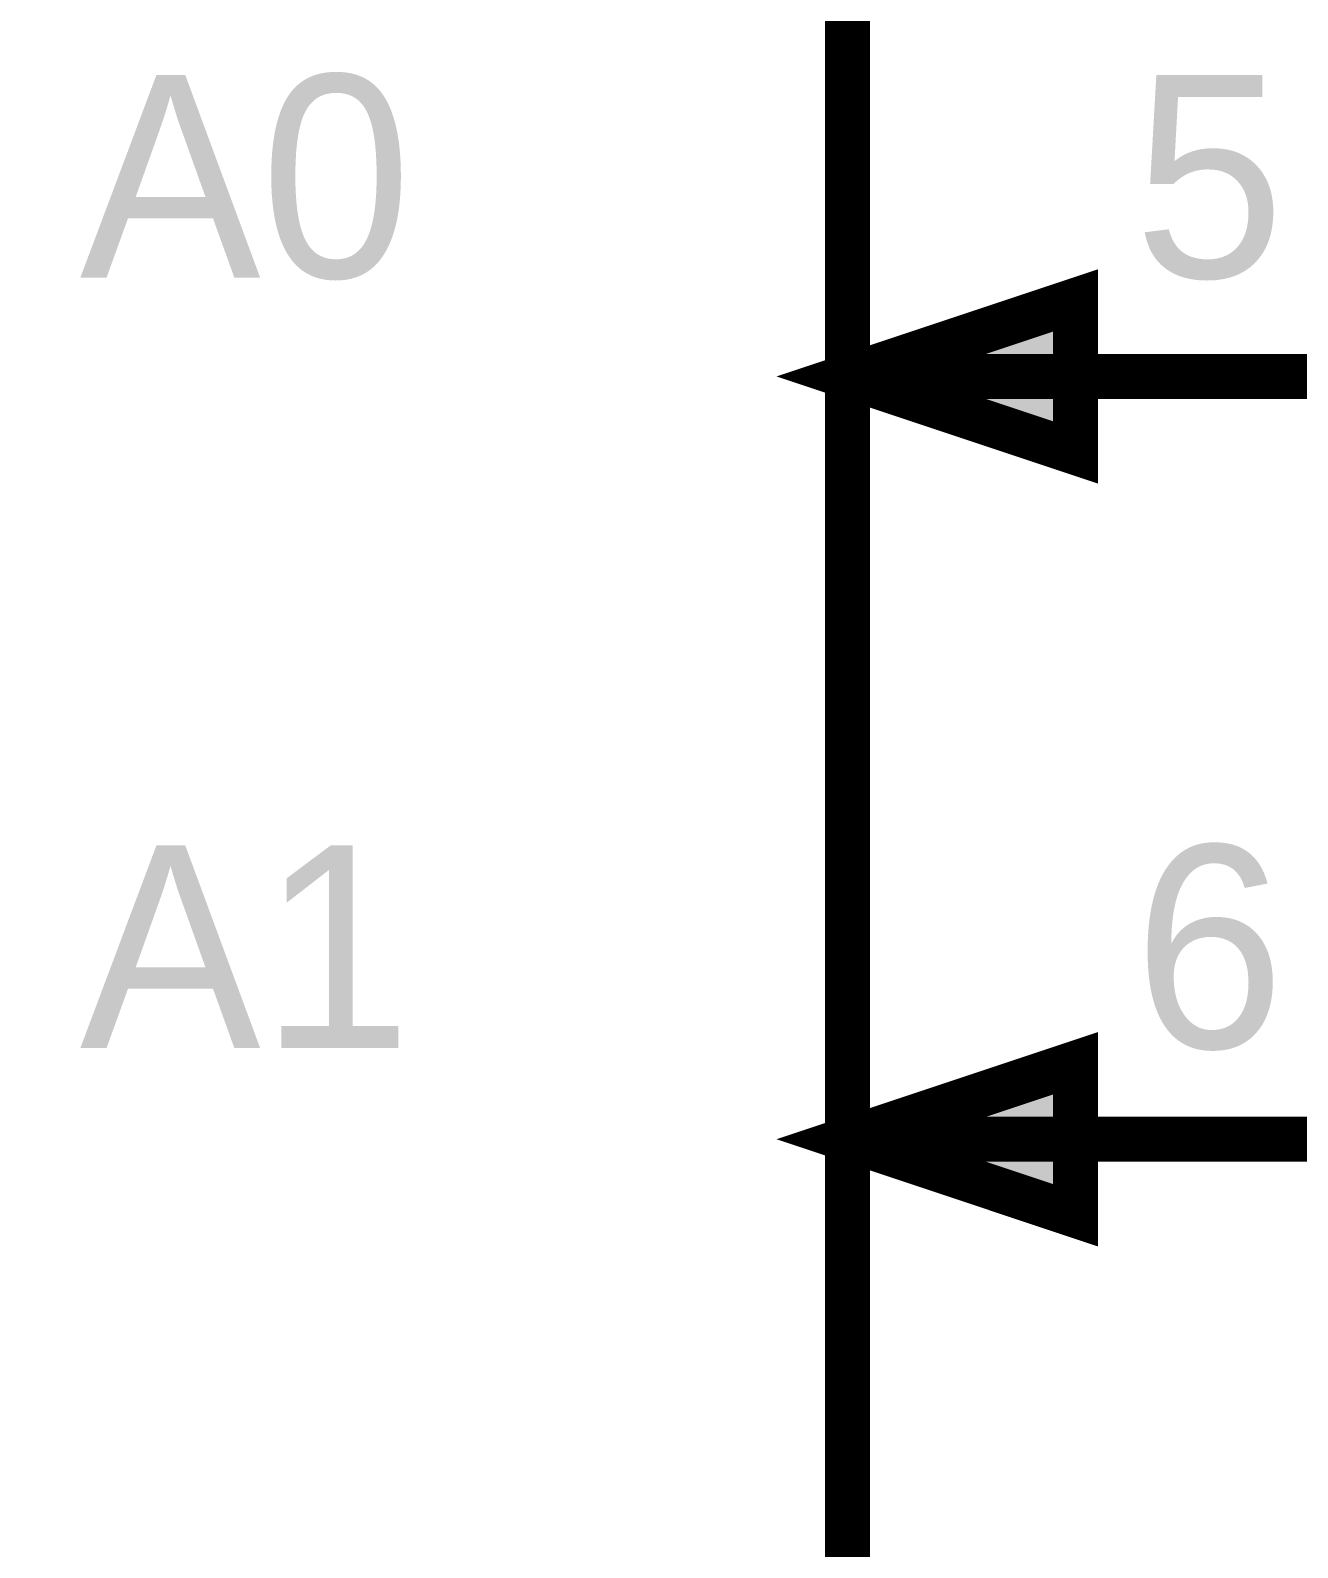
# Model space of a CAD drawing. Header units: inches. Extents: x 0 to 9.5, y -0.01 to 7.51.
# Drawn here: x 3.0862 to 3.4192, y 1.3922 to 1.7908 of the extents above; entities that cross this region are included whole.
import ezdxf

# ---------------------------------------------------------------- set-up
doc = ezdxf.new("R2010")
doc.units = ezdxf.units.IN
doc.header["$MEASUREMENT"] = 0
doc.layers.add('Sheet', color=255, linetype='Continuous')

msp = doc.modelspace()

# ---------------------------------------------------------------- linework, layer by layer
at = {"layer": 'Sheet'}
for points in [[(2.40096, 2.09939, 0.0118, 0.0118, 0), (3.3009, 2.09939, 0.0118, 0.0118, 0), (3.3009, 1.19984, 0.0118, 0.0118, 0), (2.40096, 1.19984, 0.0118, 0.0118, 0), (2.40096, 2.09939, 0.0118, 0.0118, 0)], [(2.40096, 2.09939, 0.0039, 0.0039, 0), (2.40096, 1.19984, 0.0039, 0.0039, 0), (3.3009, 1.19984, 0.0039, 0.0039, 0), (3.3009, 2.09939, 0.0039, 0.0039, 0), (2.40096, 2.09939, 0.0039, 0.0039, 0), (2.40096, 2.09939, 0.0039, 0.0039, 0)], [(3.36081, 1.71986, 0.0118, 0.0118, 0), (3.3009, 1.69988, 0.0118, 0.0118, 0), (3.36081, 1.67991, 0.0118, 0.0118, 0), (3.36081, 1.71986, 0.0118, 0.0118, 0)], [(3.36081, 1.71986, 0.0039, 0.0039, 0), (3.3009, 1.69988, 0.0039, 0.0039, 0), (3.36081, 1.67991, 0.0039, 0.0039, 0), (3.36081, 1.71986, 0.0039, 0.0039, 0)], [(3.36081, 1.51944, 0.0118, 0.0118, 0), (3.3009, 1.49947, 0.0118, 0.0118, 0), (3.36081, 1.47949, 0.0118, 0.0118, 0), (3.36081, 1.51944, 0.0118, 0.0118, 0)], [(3.36081, 1.51944, 0.0039, 0.0039, 0), (3.3009, 1.49947, 0.0039, 0.0039, 0), (3.36081, 1.47949, 0.0039, 0.0039, 0), (3.36081, 1.51944, 0.0039, 0.0039, 0)]]:
    msp.add_lwpolyline(points, format="xyseb", close=True, dxfattribs=at)
for points in [[(3.3009, 1.69988, 0.0118, 0.0118, 0), (3.60044, 1.69988, 0.0118, 0.0118, 0)], [(3.3009, 1.49947, 0.0118, 0.0118, 0), (3.60044, 1.49947, 0.0118, 0.0118, 0)]]:
    msp.add_lwpolyline(points, format="xyseb", dxfattribs=at)
for points in [[(3.36195, 1.72271), (3.29383, 1.7), (3.36195, 1.67729)], [(3.36195, 1.52271), (3.29383, 1.5), (3.36195, 1.47729)]]:
    msp.add_solid(points, dxfattribs=at)

# ---------------------------------------------------------------- texts
for s, height, p in [('A0', 0.053267, (3.09922, 1.72585)), ('5', 0.05327, (3.37612, 1.72585)), ('A1', 0.053267, (3.09922, 1.52344)), ('6', 0.05327, (3.37612, 1.52344))]:
    msp.add_text(s, height=height, dxfattribs=at).set_placement(p)

doc.saveas('drawing.dxf')
